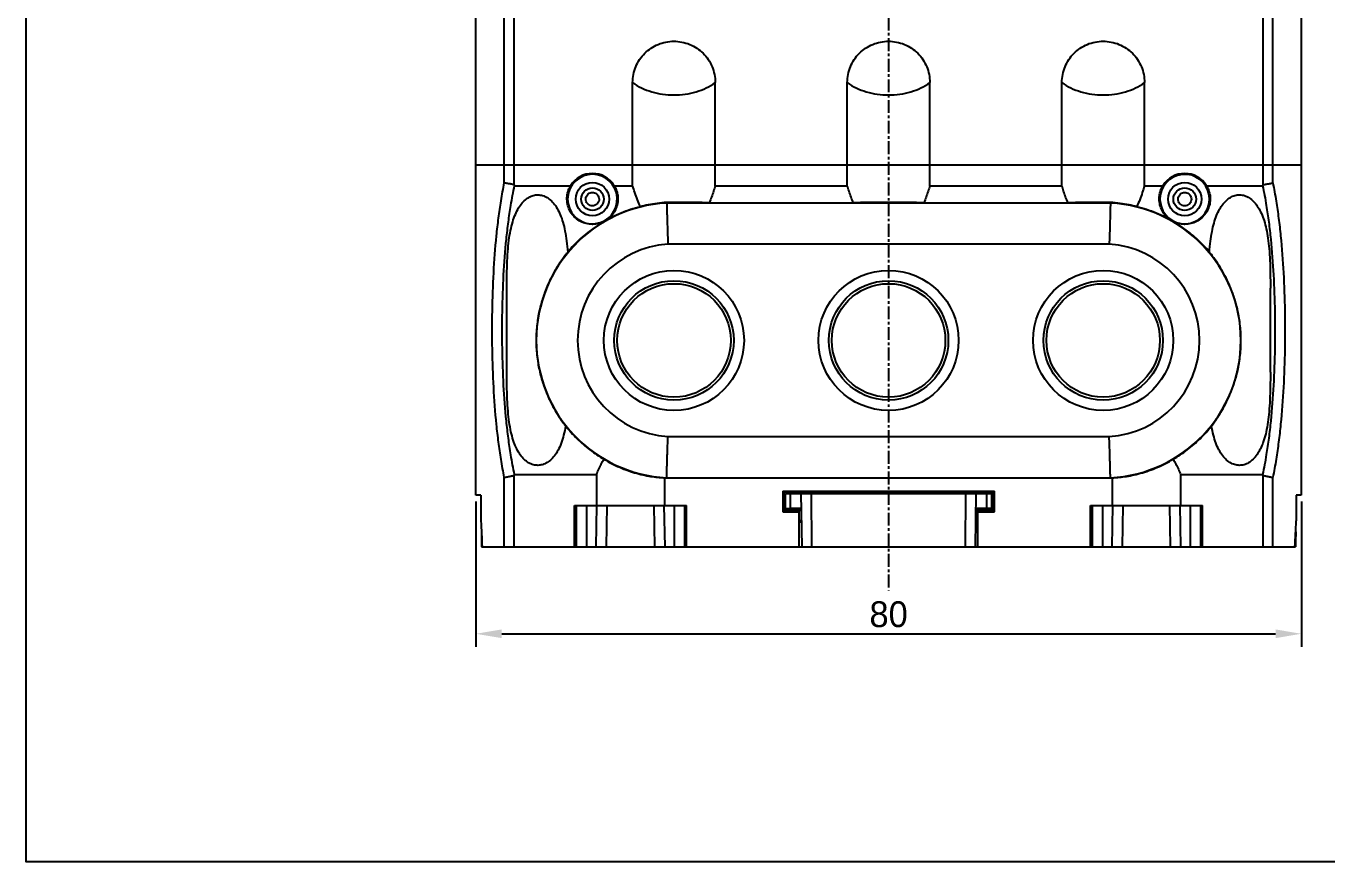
# Model space of a CAD drawing. Header units: millimetres. Extents: x 58 to 898, y 43 to 722.
# Drawn here: x 58 to 184, y 42.7 to 123.7 of the extents above; entities that cross this region are included whole.
import ezdxf

# ---------------------------------------------------------------- set-up
doc = ezdxf.new("R2010")
doc.units = ezdxf.units.MM
doc.linetypes.add('CENTER', pattern=[2, 1.25, -0.25, 0.25, -0.25])
doc.layers.add('02___PRT_ALL_AXES', color=7, linetype='Continuous')
doc.layers.add('도면층1', color=7, linetype='Continuous')
doc.styles.get("Standard").update_dxf_attribs({"font": 'BareunDotumPro1.ttf'})
doc.dimstyles.new('ISO-25', dxfattribs={"dimtxt": 2.5, "dimasz": 2.5, "dimexe": 1.25, "dimexo": 0.625, "dimtad": 1, "dimtxsty": 'Standard', "dimcen": 2.5, "dimadec": 0, "dimazin": 0, "dimtfac": 1, "dimtmove": 0, "dimatfit": 3, "dimfxl": 0, "dimarcsym": 0})

# ---------------------------------------------------------------- blocks, each defined once
blk = doc.blocks.new('*D156')
at = {"color": 0, "lineweight": -2}
for p, q in [((101.55, 77.6), (101.55, 63.54)), ((181.55, 77.6), (181.55, 63.54)), ((104.05, 64.79), (179.05, 64.79))]:
    blk.add_line(p, q, dxfattribs=at)
at = {"color": 0}
for points in [[(104.05, 65.21), (104.05, 64.37), (101.55, 64.79)], [(179.05, 64.37), (179.05, 65.21), (181.55, 64.79)]]:
    blk.add_solid(points, dxfattribs=at)
at = {"layer": 'Defpoints', "color": 0}
for p in [(101.55, 78.22), (181.55, 78.22), (181.55, 64.79)]:
    blk.add_point(p, dxfattribs=at)
at = {"color": 0, "insert": (141.55, 66.67), "char_height": 2.5, "attachment_point": 5}
blk.add_mtext('80', dxfattribs=at)

msp = doc.modelspace()

# ---------------------------------------------------------------- linework, layer by layer
at = {"color": 7, "linetype": 'Continuous'}
for p, q in [((101.545, 78.224), (101.545, 162.924)), ((104.306, 108.493), (104.306, 162.924)), ((105.251, 108.316), (105.251, 162.924)), ((177.839, 108.316), (177.839, 162.924)), ((178.784, 108.493), (178.784, 162.924)), ((181.545, 162.924), (181.545, 78.224)), ((116.745, 108.224), (116.745, 118.224)), ((124.745, 108.224), (124.745, 118.224)), ((137.545, 108.224), (137.545, 118.224)), ((145.545, 108.224), (145.545, 118.224)), ((158.345, 108.224), (158.345, 118.224)), ((166.345, 108.224), (166.345, 118.224)), ((181.545, 110.224), (101.545, 110.224)), ((105.299, 108.224), (110.73, 108.224)), ((110.528, 107.551), (110.445, 106.924)), ((114.96, 108.224), (116.745, 108.224)), ((124.745, 108.224), (137.545, 108.224)), ((145.545, 108.224), (158.345, 108.224)), ((166.345, 108.224), (168.13, 108.224)), ((172.36, 108.224), (177.791, 108.224)), ((120.043, 106.543), (120.042, 106.593)), ((163.047, 106.543), (120.043, 106.543)), ((124.163, 106.566), (138.127, 106.566)), ((144.963, 106.566), (158.927, 106.566)), ((163.047, 106.543), (163.048, 106.593)), ((167.846, 106.848), (167.949, 106.224)), ((162.932, 102.544), (120.158, 102.544)), ((120.158, 83.905), (162.932, 83.905)), ((104.306, 73.224), (104.306, 79.955)), ((105.251, 73.224), (105.251, 80.133)), ((113.238, 80.224), (113.238, 77.224)), ((119.852, 77.224), (119.852, 79.91)), ((120.043, 79.906), (163.047, 79.906)), ((120.043, 79.906), (120.043, 79.898)), ((120.043, 79.898), (163.047, 79.898)), ((163.047, 79.906), (163.047, 79.898)), ((163.238, 77.224), (163.238, 79.91)), ((169.852, 80.224), (169.852, 77.224)), ((177.839, 73.224), (177.839, 80.133)), ((178.784, 73.224), (178.784, 79.955)), ((102.039, 78.224), (101.545, 78.224)), ((102.039, 78.224), (102.045, 75.724)), ((131.29, 78.629), (151.8, 78.629)), ((131.29, 78.629), (131.395, 78.524)), ((131.29, 78.629), (131.29, 76.62)), ((131.378, 78.224), (131.377, 76.707)), ((131.378, 78.224), (131.545, 78.224)), ((151.695, 78.524), (131.395, 78.524)), ((131.395, 78.524), (131.395, 78.224)), ((131.545, 78.374), (151.545, 78.374)), ((131.545, 76.783), (131.545, 78.374)), ((132.045, 76.94), (132.045, 78.374)), ((133.045, 78.374), (133.135, 73.224)), ((134.045, 78.374), (134.082, 73.224)), ((149.008, 73.224), (149.045, 78.374)), ((149.955, 73.224), (150.045, 78.374)), ((151.045, 78.374), (151.045, 76.94)), ((151.545, 76.783), (151.545, 78.374)), ((151.713, 78.224), (151.545, 78.224)), ((151.8, 78.629), (151.695, 78.524)), ((151.695, 78.224), (151.695, 78.524)), ((151.713, 78.224), (151.713, 76.707)), ((151.8, 76.62), (151.8, 78.629)), ((181.052, 78.224), (181.045, 75.724)), ((181.545, 78.224), (181.052, 78.224)), ((111.12, 77.224), (121.97, 77.224)), ((111.12, 73.224), (111.12, 77.224)), ((111.278, 77.224), (111.278, 73.224)), ((112.278, 77.224), (112.278, 73.224)), ((113.208, 73.224), (113.277, 77.224)), ((114.208, 73.224), (114.278, 77.224)), ((118.882, 73.224), (118.813, 77.224)), ((119.882, 73.224), (119.813, 77.224)), ((120.812, 73.224), (120.812, 77.224)), ((121.812, 73.224), (121.812, 77.224)), ((121.97, 73.224), (121.97, 77.224)), ((133.07, 76.94), (132.045, 76.94)), ((151.045, 76.94), (150.02, 76.94)), ((161.12, 77.224), (171.97, 77.224)), ((161.12, 73.224), (161.12, 77.224)), ((161.278, 77.224), (161.278, 73.224)), ((162.278, 77.224), (162.278, 73.224)), ((163.208, 73.224), (163.277, 77.224)), ((164.208, 73.224), (164.278, 77.224)), ((168.882, 73.224), (168.813, 77.224)), ((169.882, 73.224), (169.813, 77.224)), ((170.812, 73.224), (170.812, 77.224)), ((171.812, 73.224), (171.812, 77.224)), ((171.97, 73.224), (171.97, 77.224)), ((131.29, 76.62), (131.377, 76.707)), ((131.29, 76.62), (132.895, 76.62)), ((131.377, 76.707), (132.895, 76.707)), ((132.895, 76.626), (131.873, 76.659)), ((131.904, 76.674), (132.895, 76.702)), ((131.904, 76.659), (131.904, 76.674)), ((132.045, 76.774), (133.073, 76.774)), ((132.895, 73.224), (132.895, 76.702)), ((132.895, 75.754), (133.079, 75.765)), ((133.079, 75.765), (133.091, 75.765)), ((149.999, 75.765), (150.011, 75.765)), ((150.011, 75.765), (150.195, 75.754)), ((150.017, 76.774), (151.045, 76.774)), ((150.195, 76.707), (151.713, 76.707)), ((150.195, 76.702), (151.187, 76.674)), ((150.195, 73.224), (150.195, 76.702)), ((151.217, 76.659), (150.195, 76.626)), ((150.195, 76.62), (151.8, 76.62)), ((151.187, 76.659), (151.187, 76.674)), ((151.8, 76.62), (151.713, 76.707)), ((102.096, 73.224), (180.994, 73.224))]:
    msp.add_line(p, q, dxfattribs=at)
msp.add_lwpolyline([(57.955, 623.708), (897.871, 623.708), (897.871, 42.67), (57.955, 42.67)], close=True)
for centre, radius in [((112.845, 106.924), 1.618), ((170.245, 106.924), 1.618), ((112.845, 106.924), 1.095), ((170.245, 106.924), 1.095), ((120.745, 93.224), 6.79), ((141.545, 93.224), 6.79), ((162.345, 93.224), 6.79), ((120.745, 93.224), 5.79), ((120.745, 93.224), 5.5), ((141.545, 93.224), 5.79), ((141.545, 93.224), 5.5), ((162.345, 93.224), 5.79), ((162.345, 93.224), 5.5)]:
    msp.add_circle(centre, radius, dxfattribs=at)
for centre, radius, start, end in [((112.845, 106.924), 2.4, 180, 164.85829), ((112.845, 106.924), 2.483, 31.57262, 148.42738), ((170.245, 106.924), 2.4, 196.95776, 181.81631), ((170.245, 106.924), 2.483, 31.57262, 148.42738), ((120.745, 93.224), 13.337, 93.01635, 266.98365), ((162.345, 93.224), 13.337, 273.01635, 86.98365), ((120.745, 93.224), 9.338, 93.60507, 266.39493), ((162.345, 93.224), 9.338, 273.60507, 86.39493), ((120.745, 93.224), 13.344, 266.16375, 266.98448), ((162.345, 93.224), 13.344, 273.01552, 273.83625)]:
    msp.add_arc(centre, radius, start, end, dxfattribs=at)
for points, knots in [([(116.745, 118.224), (116.745, 118.745), (116.953, 119.796), (117.843, 121.126), (119.173, 122.016), (120.225, 122.224), (120.745, 122.224)], [0, 0, 0, 0, 1.5607228, 3.1214453, 4.6821679, 6.2428905, 6.2428905, 6.2428905, 6.2428905]), ([(120.745, 122.224), (121.265, 122.224), (122.317, 122.016), (123.647, 121.126), (124.537, 119.796), (124.745, 118.745), (124.745, 118.224)], [0, 0, 0, 0, 1.5607226, 3.1214452, 4.6821677, 6.2428905, 6.2428905, 6.2428905, 6.2428905]), ([(137.545, 118.224), (137.545, 118.745), (137.753, 119.796), (138.643, 121.126), (139.973, 122.016), (141.025, 122.224), (141.545, 122.224)], [0, 0, 0, 0, 1.5607228, 3.1214453, 4.6821679, 6.2428905, 6.2428905, 6.2428905, 6.2428905]), ([(141.545, 122.224), (142.065, 122.224), (143.117, 122.016), (144.447, 121.126), (145.337, 119.796), (145.545, 118.745), (145.545, 118.224)], [0, 0, 0, 0, 1.5607226, 3.1214452, 4.6821677, 6.2428905, 6.2428905, 6.2428905, 6.2428905]), ([(158.345, 118.224), (158.345, 118.745), (158.553, 119.796), (159.443, 121.126), (160.773, 122.016), (161.825, 122.224), (162.345, 122.224)], [0, 0, 0, 0, 1.5607228, 3.1214453, 4.6821679, 6.2428905, 6.2428905, 6.2428905, 6.2428905]), ([(162.345, 122.224), (162.865, 122.224), (163.917, 122.016), (165.247, 121.126), (166.137, 119.796), (166.345, 118.745), (166.345, 118.224)], [0, 0, 0, 0, 1.5607226, 3.1214452, 4.6821677, 6.2428905, 6.2428905, 6.2428905, 6.2428905]), ([(116.745, 118.224), (117.015, 118.022), (117.608, 117.666), (118.591, 117.293), (119.649, 117.072), (120.745, 116.998), (121.841, 117.072), (122.899, 117.293), (123.882, 117.666), (124.475, 118.022), (124.745, 118.224)], [0, 0, 0, 0, 1.0123135, 2.0590293, 3.1408079, 4.2429983, 5.3451888, 6.4269674, 7.4736831, 8.4859966, 8.4859966, 8.4859966, 8.4859966]), ([(137.545, 118.224), (137.815, 118.022), (138.408, 117.666), (139.391, 117.293), (140.449, 117.072), (141.545, 116.998), (142.641, 117.072), (143.699, 117.293), (144.682, 117.666), (145.275, 118.022), (145.545, 118.224)], [0, 0, 0, 0, 1.0123135, 2.0590293, 3.1408079, 4.2429983, 5.3451888, 6.4269674, 7.4736831, 8.4859966, 8.4859966, 8.4859966, 8.4859966]), ([(158.345, 118.224), (158.615, 118.022), (159.208, 117.666), (160.191, 117.293), (161.249, 117.072), (162.345, 116.998), (163.441, 117.072), (164.499, 117.293), (165.482, 117.666), (166.075, 118.022), (166.345, 118.224)], [0, 0, 0, 0, 1.0123135, 2.0590293, 3.1408079, 4.2429983, 5.3451888, 6.4269674, 7.4736831, 8.4859966, 8.4859966, 8.4859966, 8.4859966]), ([(104.306, 79.955), (104.248, 80.241), (104.137, 80.821), (103.943, 81.956), (103.739, 83.379), (103.475, 85.703), (103.253, 88.705), (103.126, 92.373), (103.126, 96.075), (103.253, 99.744), (103.475, 102.745), (103.739, 105.069), (103.943, 106.493), (104.137, 107.627), (104.248, 108.208), (104.306, 108.494)], [0, 0, 0, 0, 0.8760099, 1.7718813, 3.4530121, 5.1890708, 8.7874478, 12.4800403, 16.1985278, 19.8910138, 23.4893379, 25.2254091, 26.9065772, 27.8025164, 28.6785989, 28.6785989, 28.6785989, 28.6785989]), ([(105.251, 108.316), (105.147, 108.335), (104.938, 108.373), (104.624, 108.434), (104.412, 108.472), (104.306, 108.493)], [0, 0, 0, 0, 0.31645168, 0.63682698, 0.96101966, 0.96101966, 0.96101966, 0.96101966]), ([(177.839, 108.316), (177.943, 108.335), (178.152, 108.373), (178.466, 108.434), (178.678, 108.472), (178.784, 108.493)], [0, 0, 0, 0, 0.31645251, 0.63682839, 0.96102139, 0.96102139, 0.96102139, 0.96102139]), ([(178.784, 108.494), (178.843, 108.205), (178.955, 107.619), (179.149, 106.479), (179.353, 105.054), (179.616, 102.733), (179.838, 99.735), (179.964, 96.072), (179.964, 92.376), (179.838, 88.713), (179.616, 85.715), (179.353, 83.395), (179.149, 81.969), (178.955, 80.83), (178.843, 80.244), (178.784, 79.955)], [0, 0, 0, 0, 0.8846843, 1.7896084, 3.4687777, 5.2026055, 8.7958603, 12.4828594, 16.1957758, 19.882881, 23.476189, 25.2100047, 26.889137, 27.7939939, 28.6786058, 28.6786058, 28.6786058, 28.6786058]), ([(105.298, 80.224), (105.232, 80.537), (105.105, 81.172), (104.901, 82.344), (104.695, 83.757), (104.437, 86), (104.218, 88.897), (104.095, 92.438), (104.095, 96.011), (104.218, 99.551), (104.437, 102.449), (104.695, 104.691), (104.901, 106.105), (105.105, 107.276), (105.232, 107.912), (105.298, 108.224)], [0, 0, 0, 0, 0.9590469, 1.943817, 3.566864, 5.2427451, 8.7160099, 12.2799627, 15.8688386, 19.4326886, 22.9059024, 24.5817956, 26.2048785, 27.1897132, 28.1488309, 28.1488309, 28.1488309, 28.1488309]), ([(104.545, 98.242), (104.545, 98.571), (104.547, 99.36), (104.57, 100.557), (104.632, 101.787), (104.738, 102.878), (104.893, 103.843), (105.097, 104.691), (105.354, 105.426), (105.664, 106.051), (106.025, 106.562), (106.432, 106.953), (106.873, 107.214), (107.331, 107.341), (107.795, 107.336), (108.253, 107.198), (108.691, 106.928), (109.092, 106.53), (109.447, 106.014), (109.752, 105.387), (110.004, 104.65), (110.206, 103.801), (110.357, 102.836), (110.422, 102.151), (110.449, 101.789)], [0, 0, 0, 0, 0.986682, 2.3675431, 3.5915967, 4.6817551, 5.6543199, 6.5214363, 7.294764, 7.9856737, 8.6052461, 9.1650169, 9.6663018, 10.1256674, 10.5753639, 11.0391982, 11.5441114, 12.1026988, 12.7227238, 13.4140541, 14.1878356, 15.0552129, 16.027825, 17.1177357, 17.1177357, 17.1177357, 17.1177357]), ([(105.251, 108.316), (105.256, 108.306), (105.267, 108.285), (105.283, 108.255), (105.293, 108.234), (105.299, 108.224)], [0, 0, 0, 0, 0.03452939, 0.06900657, 0.10343203, 0.10343203, 0.10343203, 0.10343203]), ([(110.375, 106.924), (110.373, 107.076), (110.399, 107.381), (110.519, 107.821), (110.652, 108.095), (110.73, 108.224)], [0, 0, 0, 0, 0.4548919, 0.9109671, 1.3629059, 1.3629059, 1.3629059, 1.3629059]), ([(112.197, 106.924), (112.198, 107.001), (112.227, 107.155), (112.347, 107.353), (112.521, 107.494), (112.73, 107.569), (112.953, 107.57), (113.166, 107.496), (113.344, 107.352), (113.463, 107.154), (113.492, 107.001), (113.493, 106.924)], [0, 0, 0, 0, 0.2305825, 0.4592247, 0.6783284, 0.8916416, 1.1120134, 1.3339723, 1.5571951, 1.7837065, 2.0138109, 2.0138109, 2.0138109, 2.0138109]), ([(114.96, 108.224), (115.038, 108.095), (115.171, 107.821), (115.292, 107.381), (115.317, 107.076), (115.315, 106.924)], [0, 0, 0, 0, 0.4519388, 0.9080139, 1.3629059, 1.3629059, 1.3629059, 1.3629059]), ([(117.491, 106.185), (117.39, 106.41), (117.201, 106.862), (116.953, 107.542), (116.809, 107.999), (116.745, 108.224)], [0, 0, 0, 0, 0.7380452, 1.469432, 2.1726361, 2.1726361, 2.1726361, 2.1726361]), ([(124.745, 108.224), (124.693, 108.042), (124.579, 107.673), (124.385, 107.12), (124.24, 106.751), (124.163, 106.566)], [0, 0, 0, 0, 0.5687636, 1.1582226, 1.7583306, 1.7583306, 1.7583306, 1.7583306]), ([(138.127, 106.566), (138.05, 106.751), (137.905, 107.12), (137.711, 107.673), (137.597, 108.042), (137.545, 108.224)], [0, 0, 0, 0, 0.60011, 1.1895694, 1.7583306, 1.7583306, 1.7583306, 1.7583306]), ([(145.545, 108.224), (145.493, 108.042), (145.379, 107.673), (145.185, 107.12), (145.04, 106.751), (144.963, 106.566)], [0, 0, 0, 0, 0.5687636, 1.1582226, 1.7583306, 1.7583306, 1.7583306, 1.7583306]), ([(158.927, 106.566), (158.85, 106.751), (158.705, 107.12), (158.511, 107.673), (158.397, 108.042), (158.345, 108.224)], [0, 0, 0, 0, 0.60011, 1.1895694, 1.7583306, 1.7583306, 1.7583306, 1.7583306]), ([(166.345, 108.224), (166.281, 107.999), (166.138, 107.542), (165.889, 106.862), (165.7, 106.41), (165.599, 106.185)], [0, 0, 0, 0, 0.7032125, 1.4345976, 2.1726361, 2.1726361, 2.1726361, 2.1726361]), ([(167.775, 106.924), (167.773, 107.076), (167.799, 107.381), (167.919, 107.821), (168.052, 108.095), (168.13, 108.224)], [0, 0, 0, 0, 0.4548919, 0.9109671, 1.3629059, 1.3629059, 1.3629059, 1.3629059]), ([(169.597, 106.924), (169.598, 107.001), (169.627, 107.155), (169.747, 107.353), (169.921, 107.494), (170.13, 107.569), (170.353, 107.57), (170.566, 107.496), (170.744, 107.352), (170.863, 107.154), (170.892, 107.001), (170.893, 106.924)], [0, 0, 0, 0, 0.2305825, 0.4592247, 0.6783284, 0.8916416, 1.1120134, 1.3339723, 1.5571951, 1.7837065, 2.0138109, 2.0138109, 2.0138109, 2.0138109]), ([(172.36, 108.224), (172.438, 108.095), (172.571, 107.821), (172.692, 107.381), (172.717, 107.076), (172.715, 106.924)], [0, 0, 0, 0, 0.4519388, 0.9080139, 1.3629059, 1.3629059, 1.3629059, 1.3629059]), ([(172.641, 101.789), (172.667, 102.139), (172.73, 102.803), (172.874, 103.742), (173.065, 104.573), (173.305, 105.302), (173.597, 105.931), (173.938, 106.455), (174.328, 106.868), (174.758, 107.16), (175.22, 107.324), (175.698, 107.35), (176.172, 107.234), (176.621, 106.982), (177.028, 106.604), (177.389, 106.111), (177.698, 105.513), (177.956, 104.811), (178.163, 104.007), (178.322, 103.097), (178.435, 102.074), (178.506, 100.93), (178.541, 99.655), (178.545, 98.76), (178.545, 98.289)], [0, 0, 0, 0, 1.0539133, 1.9995836, 2.8481318, 3.6107793, 4.2979822, 4.9211538, 5.4787102, 5.9913222, 6.4659129, 6.9324471, 7.4068888, 7.9102651, 8.4594167, 9.0619347, 9.732982, 10.4743288, 11.3004237, 12.2190559, 13.2437483, 14.3858049, 15.6577235, 17.0702457, 17.0702457, 17.0702457, 17.0702457]), ([(177.791, 108.224), (177.797, 108.234), (177.807, 108.255), (177.823, 108.285), (177.834, 108.306), (177.839, 108.316)], [0, 0, 0, 0, 0.03442269, 0.06889706, 0.10342364, 0.10342364, 0.10342364, 0.10342364]), ([(177.792, 108.224), (177.859, 107.909), (177.987, 107.268), (178.192, 106.091), (178.397, 104.677), (178.655, 102.437), (178.872, 99.543), (178.996, 96.008), (178.996, 92.44), (178.872, 88.905), (178.654, 86.012), (178.397, 83.772), (178.192, 82.357), (177.987, 81.181), (177.859, 80.54), (177.792, 80.224)], [0, 0, 0, 0, 0.9673975, 1.9609323, 3.5820833, 5.2558095, 8.7241291, 12.2826831, 15.8661821, 19.4248385, 22.8932095, 24.5669239, 26.1880393, 27.1815101, 28.1488371, 28.1488371, 28.1488371, 28.1488371]), ([(113.866, 104.694), (113.684, 104.612), (113.301, 104.491), (112.7, 104.453), (112.107, 104.561), (111.553, 104.81), (111.069, 105.191), (110.687, 105.688), (110.437, 106.279), (110.377, 106.707), (110.375, 106.924)], [0, 0, 0, 0, 0.5979773, 1.1926589, 1.7884346, 2.3889936, 2.9967619, 3.6181055, 4.2495704, 4.9000316, 4.9000316, 4.9000316, 4.9000316]), ([(113.493, 106.924), (113.493, 106.847), (113.466, 106.69), (113.347, 106.488), (113.169, 106.343), (112.957, 106.268), (112.733, 106.268), (112.521, 106.343), (112.343, 106.488), (112.224, 106.69), (112.197, 106.847), (112.197, 106.924)], [0, 0, 0, 0, 0.2330936, 0.464168, 0.689215, 0.9087282, 1.1267077, 1.346244, 1.5718552, 1.8020338, 2.0353214, 2.0353214, 2.0353214, 2.0353214]), ([(115.315, 106.924), (115.314, 106.729), (115.264, 106.344), (115.061, 105.805), (114.748, 105.337), (114.345, 104.956), (114.03, 104.769), (113.866, 104.694)], [0, 0, 0, 0, 0.5851829, 1.1532881, 1.712455, 2.2616519, 2.8022789, 2.8022789, 2.8022789, 2.8022789]), ([(117.491, 106.185), (117.171, 106.106), (116.538, 105.923), (115.613, 105.581), (114.719, 105.174), (114.146, 104.861), (113.866, 104.694)], [0, 0, 0, 0, 0.9886856, 1.9739174, 2.9552556, 3.9327975, 3.9327975, 3.9327975, 3.9327975]), ([(120.042, 106.593), (119.73, 106.576), (119.127, 106.52), (118.275, 106.379), (117.74, 106.253), (117.491, 106.185)], [0, 0, 0, 0, 0.9382236, 1.8134254, 2.5877591, 2.5877591, 2.5877591, 2.5877591]), ([(124.163, 106.566), (124.032, 106.569), (123.751, 106.574), (123.308, 106.58), (122.822, 106.585), (122.301, 106.589), (121.754, 106.592), (121.19, 106.594), (120.617, 106.594), (120.234, 106.593), (120.042, 106.593)], [0, 0, 0, 0, 0.3954218, 0.8410072, 1.3301568, 1.8542977, 2.4040298, 2.9708166, 3.5464098, 4.121554, 4.121554, 4.121554, 4.121554]), ([(120.043, 106.543), (120.044, 106.505), (120.048, 106.366), (120.056, 106.067), (120.069, 105.595), (120.086, 104.973), (120.107, 104.233), (120.131, 103.409), (120.149, 102.837), (120.158, 102.544)], [0, 0, 0, 0, 0.1135276, 0.4177656, 0.8977477, 1.5298871, 2.2831417, 3.1205469, 4.0010384, 4.0010384, 4.0010384, 4.0010384]), ([(144.963, 106.566), (144.727, 106.571), (144.212, 106.579), (143.392, 106.588), (142.489, 106.593), (141.545, 106.594), (140.601, 106.593), (139.698, 106.588), (138.878, 106.579), (138.364, 106.571), (138.127, 106.566)], [0, 0, 0, 0, 0.7104908, 1.5438574, 2.4607669, 3.4184532, 4.3761243, 5.2930236, 6.1263715, 6.8368552, 6.8368552, 6.8368552, 6.8368552]), ([(163.048, 106.593), (162.856, 106.593), (162.472, 106.594), (161.898, 106.594), (161.333, 106.592), (160.786, 106.589), (160.265, 106.585), (159.78, 106.58), (159.338, 106.574), (159.058, 106.569), (158.927, 106.566)], [0, 0, 0, 0, 0.5758976, 1.1529897, 1.7211861, 2.2713839, 2.7946923, 3.2823446, 3.7266461, 4.121554, 4.121554, 4.121554, 4.121554]), ([(163.047, 106.543), (163.046, 106.505), (163.042, 106.366), (163.034, 106.067), (163.021, 105.595), (163.004, 104.973), (162.983, 104.233), (162.959, 103.409), (162.941, 102.837), (162.932, 102.544)], [0, 0, 0, 0, 0.1135276, 0.4177656, 0.8977477, 1.5298871, 2.2831417, 3.1205469, 4.0010384, 4.0010384, 4.0010384, 4.0010384]), ([(165.599, 106.185), (165.35, 106.253), (164.815, 106.379), (163.963, 106.52), (163.36, 106.576), (163.048, 106.593)], [0, 0, 0, 0, 0.7743356, 1.6496364, 2.5877591, 2.5877591, 2.5877591, 2.5877591]), ([(169.224, 104.694), (168.944, 104.861), (168.371, 105.174), (167.477, 105.581), (166.552, 105.923), (165.919, 106.106), (165.599, 106.185)], [0, 0, 0, 0, 0.9778351, 1.9586209, 2.9434435, 3.9327975, 3.9327975, 3.9327975, 3.9327975]), ([(169.224, 104.694), (169.06, 104.769), (168.745, 104.956), (168.342, 105.337), (168.029, 105.805), (167.826, 106.344), (167.776, 106.729), (167.775, 106.924)], [0, 0, 0, 0, 0.5406611, 1.0898741, 1.6490191, 2.2171277, 2.8022789, 2.8022789, 2.8022789, 2.8022789]), ([(172.715, 106.924), (172.714, 106.707), (172.653, 106.279), (172.403, 105.688), (172.021, 105.191), (171.537, 104.81), (170.983, 104.561), (170.39, 104.453), (169.79, 104.491), (169.406, 104.612), (169.224, 104.694)], [0, 0, 0, 0, 0.650493, 1.2819502, 1.903324, 2.5110361, 3.1116044, 3.7073273, 4.3020504, 4.9000316, 4.9000316, 4.9000316, 4.9000316]), ([(170.893, 106.924), (170.893, 106.847), (170.866, 106.69), (170.747, 106.488), (170.569, 106.343), (170.357, 106.268), (170.133, 106.268), (169.921, 106.343), (169.743, 106.488), (169.624, 106.69), (169.597, 106.847), (169.597, 106.924)], [0, 0, 0, 0, 0.2330936, 0.464168, 0.689215, 0.9087282, 1.1267077, 1.346244, 1.5718552, 1.8020338, 2.0353214, 2.0353214, 2.0353214, 2.0353214]), ([(113.866, 104.694), (113.608, 104.541), (113.102, 104.217), (112.378, 103.681), (111.692, 103.097), (111.045, 102.468), (110.643, 102.02), (110.449, 101.789)], [0, 0, 0, 0, 0.9010259, 1.8003713, 2.6997332, 3.6008596, 4.5056401, 4.5056401, 4.5056401, 4.5056401]), ([(172.641, 101.789), (172.447, 102.02), (172.045, 102.468), (171.398, 103.098), (170.711, 103.681), (169.987, 104.217), (169.482, 104.541), (169.224, 104.694)], [0, 0, 0, 0, 0.9048843, 1.8066651, 2.7066495, 3.6059279, 4.5056401, 4.5056401, 4.5056401, 4.5056401]), ([(110.449, 101.789), (110.385, 101.705), (110.22, 101.491), (109.929, 101.096), (109.557, 100.551), (109.138, 99.861), (108.698, 99.022), (108.266, 98.027), (107.875, 96.863), (107.567, 95.534), (107.39, 94.073), (107.379, 92.556), (107.539, 91.078), (107.836, 89.725), (108.221, 88.538), (108.654, 87.517), (109.1, 86.654), (109.529, 85.942), (109.907, 85.383), (110.143, 85.062), (110.245, 84.927)], [0, 0, 0, 0, 0.3137999, 0.8119937, 1.4737878, 2.2905221, 3.2341135, 4.3127178, 5.5394086, 6.9148563, 8.3988948, 9.9426131, 11.4577963, 12.8480745, 14.0911363, 15.1956373, 16.1715353, 17.0030748, 17.6873212, 18.1965491, 18.1965491, 18.1965491, 18.1965491]), ([(172.845, 84.927), (172.947, 85.062), (173.182, 85.382), (173.56, 85.94), (173.988, 86.651), (174.433, 87.512), (174.864, 88.528), (175.249, 89.708), (175.548, 91.058), (175.71, 92.539), (175.701, 94.065), (175.523, 95.534), (175.213, 96.87), (174.82, 98.037), (174.389, 99.029), (173.95, 99.865), (173.531, 100.553), (173.161, 101.097), (172.869, 101.492), (172.704, 101.706), (172.641, 101.789)], [0, 0, 0, 0, 0.5073171, 1.1911244, 2.0223817, 2.9961064, 4.0946355, 5.329952, 6.7162889, 8.2352407, 9.7883133, 11.2833325, 12.6670198, 13.8953031, 14.9704498, 15.9103345, 16.7252424, 17.3862357, 17.8837035, 18.1965243, 18.1965243, 18.1965243, 18.1965243]), ([(110.245, 84.927), (110.193, 84.627), (110.076, 84.062), (109.836, 83.279), (109.543, 82.608), (109.196, 82.05), (108.799, 81.611), (108.363, 81.304), (107.904, 81.133), (107.439, 81.096), (106.976, 81.193), (106.528, 81.425), (106.112, 81.788), (105.74, 82.273), (105.42, 82.872), (105.151, 83.581), (104.935, 84.402), (104.769, 85.339), (104.653, 86.398), (104.581, 87.59), (104.549, 88.864), (104.545, 89.743), (104.545, 90.179)], [0, 0, 0, 0, 0.9134611, 1.7276499, 2.4542659, 3.1043191, 3.6899639, 4.2166439, 4.6914305, 5.139253, 5.5985472, 6.0922641, 6.6368794, 7.2414821, 7.9146161, 8.6675382, 9.5114755, 10.4579863, 11.5190677, 12.7074049, 14.0367795, 15.3442872, 15.3442872, 15.3442872, 15.3442872]), ([(178.545, 90.159), (178.545, 89.686), (178.541, 88.786), (178.505, 87.504), (178.433, 86.353), (178.318, 85.323), (178.156, 84.406), (177.944, 83.598), (177.68, 82.893), (177.362, 82.292), (176.99, 81.801), (176.571, 81.431), (176.12, 81.195), (175.653, 81.096), (175.18, 81.133), (174.714, 81.31), (174.273, 81.628), (173.876, 82.074), (173.533, 82.636), (173.245, 83.304), (173.011, 84.078), (172.896, 84.633), (172.845, 84.927)], [0, 0, 0, 0, 1.4202952, 2.6991618, 3.8482154, 4.8796043, 5.8060752, 6.6377488, 7.3847618, 8.058171, 8.6703147, 9.2240303, 9.7201416, 10.1810023, 10.6372038, 11.12352, 11.6581454, 12.2528123, 12.9036582, 13.6261632, 14.4287188, 15.3243512, 15.3243512, 15.3243512, 15.3243512]), ([(110.245, 84.927), (110.589, 84.496), (111.332, 83.675), (112.584, 82.596), (113.499, 81.985), (113.97, 81.711)], [0, 0, 0, 0, 1.654351, 3.3107969, 4.9463651, 4.9463651, 4.9463651, 4.9463651]), ([(169.12, 81.711), (169.591, 81.985), (170.506, 82.596), (171.758, 83.675), (172.501, 84.496), (172.845, 84.927)], [0, 0, 0, 0, 1.6355651, 3.2920097, 4.9463651, 4.9463651, 4.9463651, 4.9463651]), ([(120.106, 82.188), (120.114, 82.467), (120.131, 83.039), (120.149, 83.612), (120.158, 83.905)], [0, 0, 0, 0, 0.8374052, 1.7178967, 1.7178967, 1.7178967, 1.7178967]), ([(162.984, 82.188), (162.976, 82.467), (162.959, 83.039), (162.941, 83.612), (162.932, 83.905)], [0, 0, 0, 0, 0.8374052, 1.7178967, 1.7178967, 1.7178967, 1.7178967]), ([(120.043, 79.906), (120.044, 79.944), (120.048, 80.083), (120.056, 80.382), (120.069, 80.854), (120.084, 81.42), (120.096, 81.827), (120.101, 82.023)], [0, 0, 0, 0, 0.1135276, 0.4177656, 0.8977477, 1.5298871, 2.1177981, 2.1177981, 2.1177981, 2.1177981]), ([(163.047, 79.906), (163.046, 79.944), (163.042, 80.083), (163.034, 80.382), (163.021, 80.854), (163.006, 81.42), (162.994, 81.827), (162.989, 82.023)], [0, 0, 0, 0, 0.1135276, 0.4177656, 0.8977477, 1.5298871, 2.1177981, 2.1177981, 2.1177981, 2.1177981]), ([(113.238, 80.224), (113.308, 80.401), (113.456, 80.745), (113.7, 81.242), (113.878, 81.558), (113.97, 81.711)], [0, 0, 0, 0, 0.570693, 1.1237338, 1.658999, 1.658999, 1.658999, 1.658999]), ([(113.97, 81.711), (114.208, 81.567), (114.706, 81.288), (115.49, 80.916), (116.309, 80.596), (117.128, 80.339), (117.914, 80.148), (118.639, 80.02), (119.278, 79.944), (119.673, 79.917), (119.852, 79.91)], [0, 0, 0, 0, 0.8329751, 1.7106727, 2.6021359, 3.4686793, 4.28523, 5.0262024, 5.6760457, 6.2139206, 6.2139206, 6.2139206, 6.2139206]), ([(163.238, 79.91), (163.417, 79.917), (163.812, 79.944), (164.451, 80.02), (165.176, 80.148), (165.962, 80.339), (166.781, 80.596), (167.6, 80.916), (168.384, 81.288), (168.882, 81.567), (169.12, 81.711)], [0, 0, 0, 0, 0.5379046, 1.1878319, 1.9287331, 2.7453229, 3.6117738, 4.5032953, 5.3809761, 6.2139206, 6.2139206, 6.2139206, 6.2139206]), ([(169.12, 81.711), (169.212, 81.558), (169.39, 81.242), (169.634, 80.745), (169.782, 80.401), (169.852, 80.224)], [0, 0, 0, 0, 0.5352949, 1.0887055, 1.658999, 1.658999, 1.658999, 1.658999]), ([(104.306, 79.955), (104.412, 79.976), (104.624, 80.015), (104.938, 80.075), (105.147, 80.114), (105.251, 80.133)], [0, 0, 0, 0, 0.32419283, 0.64456815, 0.96101977, 0.96101977, 0.96101977, 0.96101977]), ([(105.299, 80.224), (105.293, 80.214), (105.283, 80.193), (105.267, 80.163), (105.256, 80.143), (105.251, 80.133)], [0, 0, 0, 0, 0.03442528, 0.06890227, 0.10343148, 0.10343148, 0.10343148, 0.10343148]), ([(177.839, 80.133), (177.834, 80.143), (177.823, 80.163), (177.807, 80.193), (177.797, 80.214), (177.791, 80.224)], [0, 0, 0, 0, 0.03452639, 0.06900059, 0.1034231, 0.1034231, 0.1034231, 0.1034231]), ([(177.839, 80.133), (177.943, 80.114), (178.152, 80.075), (178.466, 80.015), (178.678, 79.976), (178.784, 79.955)], [0, 0, 0, 0, 0.31645245, 0.63682835, 0.9610215, 0.9610215, 0.9610215, 0.9610215]), ([(131.545, 76.931), (131.545, 76.937), (131.581, 76.929), (131.617, 76.94), (131.702, 76.936), (131.8, 76.94), (131.919, 76.94), (132.002, 76.94), (132.045, 76.94)], [0, 0, 0, 0, 0.01718912, 0.06719055, 0.14667665, 0.25024031, 0.37082787, 0.50022675, 0.50022675, 0.50022675, 0.50022675]), ([(151.545, 76.931), (151.545, 76.937), (151.509, 76.929), (151.473, 76.94), (151.389, 76.936), (151.29, 76.94), (151.171, 76.94), (151.088, 76.94), (151.045, 76.94)], [0, 0, 0, 0, 0.01718912, 0.06719055, 0.14667665, 0.25024031, 0.37082787, 0.50022675, 0.50022675, 0.50022675, 0.50022675]), ([(102.045, 75.724), (102.063, 75.307), (102.099, 74.474), (102.138, 73.641), (102.158, 73.224)], [0, 0, 0, 0, 1.2512546, 2.5021707, 2.5021707, 2.5021707, 2.5021707]), ([(132.045, 76.774), (132.002, 76.774), (131.919, 76.775), (131.8, 76.775), (131.702, 76.778), (131.617, 76.775), (131.581, 76.786), (131.545, 76.777), (131.545, 76.783)], [0, 0, 0, 0, 0.1293989, 0.24998646, 0.3535501, 0.43303619, 0.48303763, 0.50022675, 0.50022675, 0.50022675, 0.50022675]), ([(151.545, 76.783), (151.545, 76.777), (151.509, 76.786), (151.473, 76.775), (151.389, 76.778), (151.29, 76.775), (151.171, 76.775), (151.088, 76.774), (151.045, 76.774)], [0, 0, 0, 0, 0.01718912, 0.06719055, 0.14667665, 0.25024031, 0.37082787, 0.50022675, 0.50022675, 0.50022675, 0.50022675]), ([(180.932, 73.224), (180.952, 73.641), (180.991, 74.474), (181.027, 75.307), (181.045, 75.724)], [0, 0, 0, 0, 1.2500782, 2.5021707, 2.5021707, 2.5021707, 2.5021707]), ([(132.895, 75.631), (132.924, 75.63), (132.99, 75.629), (133.056, 75.629), (133.093, 75.628)], [0, 0, 0, 0, 0.08636868, 0.19794927, 0.19794927, 0.19794927, 0.19794927]), ([(149.997, 75.628), (150.034, 75.629), (150.1, 75.629), (150.166, 75.63), (150.195, 75.631)], [0, 0, 0, 0, 0.11158059, 0.19794927, 0.19794927, 0.19794927, 0.19794927])]:
    msp.add_open_spline(points, degree=3, knots=knots, dxfattribs=at)
for points in [[(120.101, 82.023), (120.103, 82.078), (120.105, 82.133), (120.106, 82.188)], [(162.989, 82.023), (162.987, 82.078), (162.986, 82.133), (162.984, 82.188)], [(131.771, 76.661), (131.751, 76.634), (131.839, 76.66), (131.873, 76.659)], [(151.319, 76.661), (151.339, 76.634), (151.251, 76.66), (151.217, 76.659)], [(102.092, 74.656), (102.093, 74.179), (102.094, 73.702), (102.096, 73.224)], [(180.998, 74.657), (180.997, 74.179), (180.996, 73.702), (180.994, 73.224)]]:
    msp.add_open_spline(points, degree=3, dxfattribs=at)
at = {"layer": '02___PRT_ALL_AXES', "color": 7, "linetype": 'Continuous'}
for p, q in [((104.545, 90.188), (104.545, 98.218)), ((178.545, 90.159), (178.545, 98.289)), ((105.299, 80.224), (113.238, 80.224)), ((169.852, 80.224), (177.791, 80.224))]:
    msp.add_line(p, q, dxfattribs=at)
at = {"layer": '도면층1', "color": 1, "linetype": 'CENTER'}
msp.add_line((141.545, 182.523), (141.545, 68.989), dxfattribs=at)

# ---------------------------------------------------------------- dimensions: what is measured, and where the dimension line sits
dim = msp.add_linear_dim(base=(181.545, 64.791), p1=(101.545, 78.224), p2=(181.545, 78.224), dimstyle='ISO-25', override={"dimfxl": 3})
dim.commit()
dim.dimension.update_dxf_attribs({"geometry": '*D156', "text_midpoint": (141.545, 66.666)})

doc.saveas('drawing.dxf')
